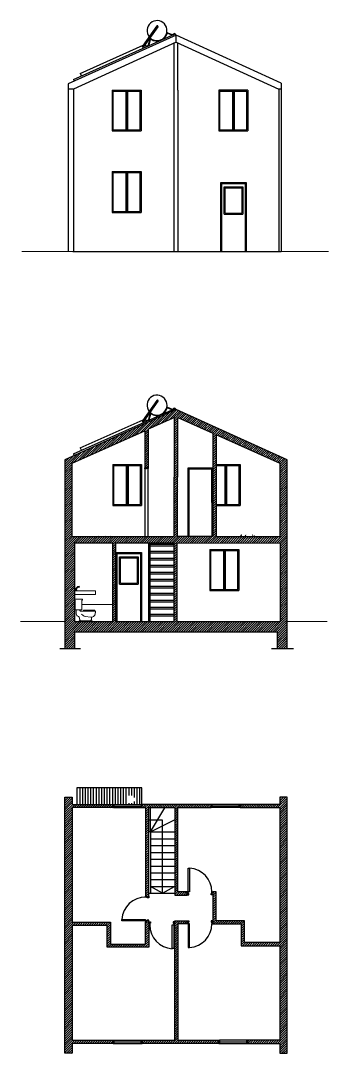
# Model space of a CAD drawing. Header units: metres. Extents: x -1.7 to 60.7, y -1.7 to 73.3.
# Drawn here: x 41.96 to 51, y 42.95 to 73.27 of the extents above; entities that cross this region are included whole.
import ezdxf

# ---------------------------------------------------------------- set-up
doc = ezdxf.new("R2010")
doc.units = ezdxf.units.M
doc.header["$LTSCALE"] = 5
doc.header["$MEASUREMENT"] = 0
doc.linetypes.add('CENTER', pattern=[2, 1.25, -0.25, 0.25, -0.25])
doc.linetypes.add('TRATTOPUNTO', pattern=[1, 0.5, -0.25, 0, -0.25])
for name, color, linetype, lineweight in [('A-ELEV-MBE2', 4, 'Continuous', 25), ('A-FURN', 8, 'Continuous', 18), ('linea_terra', 160, 'Continuous', 18)]:
    doc.layers.add(name, color=color, linetype=linetype, lineweight=lineweight)
for name, color, linetype in [('campitura', 253, 'Continuous'), ('muri dietro', 130, 'Continuous'), ('muro sezione', 10, 'Continuous'), ('porte_finestre', 80, 'Continuous')]:
    doc.layers.add(name, color=color, linetype=linetype)
pattern_1 = [(225, (42.231833, 29.31999), (0.03358757, -0.03358757), [])]

msp = doc.modelspace()

# ---------------------------------------------------------------- hatches: boundary and pattern name
at = {"layer": 'campitura'}
h = msp.add_hatch(dxfattribs=at)
h.set_pattern_fill('ANSI31', color=256, scale=0.38)
h.set_pattern_definition(pattern_1)
h.paths.add_polyline_path([(43.258, 55.626), (43.549, 55.626), (43.549, 57.936), (44.66, 57.936), (44.66, 55.626), (44.759, 55.626), (44.759, 57.936), (46.462, 57.936), (46.462, 55.626), (46.557, 55.626), (46.557, 57.936), (49.581, 57.932), (49.582, 55.626), (49.786, 55.626), (49.786, 60.374), (46.53, 61.857), (43.258, 60.374)])
h.paths.add_polyline_path([(47.698, 58.121), (47.698, 61.115), (49.582, 60.264), (49.582, 58.121)], flags=16)
h.paths.add_polyline_path([(48.623, 58.578), (48.61, 58.564), (48.621, 58.553)], flags=0)
h.paths.add_polyline_path([(49.52, 58.125), (48.87, 58.125), (48.87, 58.247), (48.857, 58.25), (48.87, 58.251), (48.87, 58.26), (48.847, 58.26), (48.826, 58.256), (48.805, 58.245), (48.803, 58.196), (48.786, 58.196), (48.772, 58.196), (48.766, 58.196), (48.764, 58.245), (48.742, 58.256), (48.722, 58.26), (48.688, 58.26), (48.688, 58.252), (48.708, 58.25), (48.634, 58.236), (48.614, 58.229), (48.587, 58.216), (48.587, 58.212), (48.581, 58.182), (48.584, 58.18), (48.584, 58.196), (48.553, 58.196), (48.55, 58.196), (48.542, 58.196), (48.547, 58.216), (48.547, 58.226), (48.58, 58.243), (48.641, 58.25), (48.658, 58.251), (48.658, 58.259), (48.634, 58.256), (48.597, 58.253), (48.557, 58.246), (48.513, 58.236), (48.486, 58.229), (48.469, 58.223), (48.459, 58.212), (48.459, 58.209), (48.459, 58.202), (48.459, 58.196), (48.419, 58.196), (48.415, 58.196), (48.408, 58.196), (48.408, 58.223), (48.439, 58.238), (48.506, 58.263), (48.577, 58.28), (48.617, 58.29), (48.658, 58.293), (48.658, 58.421), (48.658, 58.501), (48.651, 58.553), (48.641, 58.55), (48.654, 58.569), (48.655, 58.569), (48.661, 58.586), (48.668, 58.586), (48.668, 58.587), (48.675, 58.587), (48.786, 58.593), (48.87, 58.597), (48.87, 58.636), (48.665, 58.616), (48.665, 58.618), (48.661, 58.62), (48.655, 58.62), (48.655, 58.647), (48.656, 58.647), (48.671, 58.74), (48.676, 58.761), (48.719, 58.774), (48.776, 58.784), (48.87, 58.799), (48.87, 58.812), (48.837, 58.807), (48.746, 58.794), (48.675, 58.781), (48.661, 58.774), (48.651, 58.754), (48.641, 58.717), (48.638, 58.681), (48.63, 58.636), (48.607, 58.647), (48.581, 58.673), (48.565, 58.714), (48.565, 58.713), (48.56, 58.745), (48.557, 58.769), (48.56, 58.799), (48.56, 58.856), (48.557, 58.89), (48.55, 58.927), (48.543, 58.968), (48.528, 59.05), (48.514, 59.09), (48.495, 59.142), (48.518, 59.137), (48.535, 59.134), (48.543, 59.134), (48.552, 59.1), (48.562, 59.07), (48.58, 58.988), (48.584, 58.951), (48.587, 58.914), (48.584, 58.877), (48.58, 58.843), (48.577, 58.809), (48.574, 58.779), (48.574, 58.748), (48.577, 58.732), (48.581, 58.717), (48.604, 58.721), (48.639, 58.708), (48.651, 58.754), (48.658, 58.767), (48.662, 58.778), (48.746, 58.794), (48.837, 58.807), (48.87, 58.812), (48.87, 58.855), (49.31, 58.855), (49.31, 58.953), (49.299, 58.958, -0.413056), (49.311, 58.972, -1.154759), (49.32, 58.976), (49.321, 58.978, 0.209433), (49.314, 58.98, 1.104695), (49.318, 58.97, 0.593642), (49.299, 58.958), (49.31, 58.952, -0.415582), (49.317, 58.97, -1.025083), (49.314, 58.98, -0.209433), (49.321, 58.978), (49.338, 59.008, -1.563388), (49.336, 58.98, -0.083725), (49.344, 58.981, -0.751978), (49.349, 58.972), (49.339, 58.962, -0.486411), (49.356, 58.913, 0.039579), (49.341, 58.855), (49.52, 58.855)], flags=0)
h.paths.add_polyline_path([(48.776, 58.156), (48.804, 58.17), (48.825, 58.147), (48.807, 58.121), (48.777, 58.132), (48.781, 58.16)], flags=0)
h.paths.add_polyline_path([(48.83, 58.145), (48.831, 58.145), (48.826, 58.155)], flags=16)
h.paths.add_polyline_path([(48.834, 58.157), (48.815, 58.166), (48.814, 58.166), (48.823, 58.136), (48.796, 58.12), (48.774, 58.143), (48.775, 58.145), (48.772, 58.145), (48.772, 58.179), (48.803, 58.179), (48.83, 58.172)], flags=16)
h.paths.add_polyline_path([(48.816, 58.3), (48.816, 58.29), (48.796, 58.3), (48.793, 58.3), (48.772, 58.3), (48.752, 58.29), (48.752, 58.283), (48.752, 58.307), (48.759, 58.307), (48.759, 58.482), (48.769, 58.482), (48.769, 58.536), (48.799, 58.536), (48.799, 58.472), (48.813, 58.472), (48.813, 58.307), (48.814, 58.3)], flags=0)
h.paths.add_polyline_path([(48.776, 58.135), (48.789, 58.128), (48.775, 58.136), (48.776, 58.138), (48.776, 58.157), (48.805, 58.177), (48.813, 58.169), (48.81, 58.169), (48.825, 58.14), (48.801, 58.119), (48.775, 58.138), (48.785, 58.164), (48.778, 58.159), (48.779, 58.144), (48.779, 58.146), (48.776, 58.155)], flags=16)
h.paths.add_polyline_path([(48.825, 58.143), (48.815, 58.132), (48.825, 58.145), (48.816, 58.157)], flags=16)
h.paths.add_polyline_path([(48.777, 58.158), (48.807, 58.17), (48.803, 58.172), (48.8, 58.171), (48.825, 58.15), (48.81, 58.122), (48.794, 58.126), (48.778, 58.13), (48.78, 58.162), (48.812, 58.168), (48.824, 58.139), (48.799, 58.119), (48.774, 58.139), (48.788, 58.168), (48.819, 58.162), (48.82, 58.13), (48.79, 58.121), (48.774, 58.149), (48.797, 58.17), (48.784, 58.166), (48.784, 58.166), (48.816, 58.165), (48.823, 58.134), (48.794, 58.12), (48.774, 58.144), (48.793, 58.17), (48.794, 58.169), (48.803, 58.172), (48.813, 58.167), (48.797, 58.165), (48.795, 58.165), (48.794, 58.165), (48.793, 58.164), (48.792, 58.164), (48.777, 58.157), (48.779, 58.142)], flags=16)
h.paths.add_polyline_path([(48.8, 58.125), (48.784, 58.125), (48.78, 58.139), (48.785, 58.124)], flags=16)
h.paths.add_polyline_path([(48.82, 58.144), (48.818, 58.127), (48.803, 58.125), (48.819, 58.129)], flags=16)
h.paths.add_polyline_path([(48.82, 58.148), (48.817, 58.164), (48.802, 58.165), (48.818, 58.163)], flags=16)
h.paths.add_polyline_path([(48.762, 58.29), (48.768, 58.301), (48.762, 58.301)], flags=0)
h.paths.add_polyline_path([(48.985, 59.493, 0.873682), (48.968, 59.493, 1.644577)], flags=0)
h.paths.add_polyline_path([(48.78, 59.429, 0.368277), (48.793, 59.417, -0.246424), (48.807, 59.416, 0.487825), (48.811, 59.424, 0.400238)], flags=0)
h.paths.add_polyline_path([(48.945, 59.487, 0.368016), (48.937, 59.496, -0.121372)], flags=0)
h.paths.add_polyline_path([(48.956, 59.383), (48.778, 59.418, -0.193534), (48.857, 59.516), (48.862, 59.542, -0.337602), (48.878, 59.557), (48.93, 59.546), (48.92, 59.503, -0.062465), (48.941, 59.474), (48.949, 59.477, -0.211859), (48.942, 59.472, -0.159071)], flags=0)
h.paths.add_polyline_path([(49.481, 59.353, 0.245995), (49.473, 59.348), (49.483, 59.345, -0.177008), (49.494, 59.353, 1.470095), (49.486, 59.365, 1.496841)], flags=0)
h.paths.add_polyline_path([(49.486, 59.352, 0.419999), (49.499, 59.332), (49.489, 59.346, 0.5382)], flags=0)
h.paths.add_polyline_path([(49.48, 59.339), (49.485, 59.351), (49.48, 59.353), (49.476, 59.345, 0.063091)], flags=0)
h.paths.add_polyline_path([(49.323, 58.952, 1.824654), (49.34, 58.952, 0.813649)], flags=0)
h.paths.add_polyline_path([(49.371, 59.051, 0.46979), (49.365, 59.063), (49.371, 59.075), (49.36, 59.079), (49.362, 59.085), (49.388, 59.075)], flags=0)
h.paths.add_polyline_path([(48.688, 58.627), (48.665, 58.627), (48.656, 58.617), (48.668, 58.617), (48.668, 58.631), (48.681, 58.626)], flags=0)
h.paths.add_polyline_path([(48.557, 58.156), (48.584, 58.17), (48.583, 58.171), (48.606, 58.148), (48.59, 58.121), (48.559, 58.13), (48.561, 58.159)], flags=0)
h.paths.add_polyline_path([(48.611, 58.145), (48.614, 58.145), (48.613, 58.15), (48.607, 58.155)], flags=0)
h.paths.add_polyline_path([(48.605, 58.152), (48.592, 58.122), (48.561, 58.128), (48.559, 58.16), (48.588, 58.169), (48.587, 58.169), (48.58, 58.171)], flags=0)
h.paths.add_polyline_path([(48.577, 58.175), (48.611, 58.159), (48.604, 58.169), (48.599, 58.174), (48.592, 58.176), (48.588, 58.175), (48.597, 58.165), (48.596, 58.166), (48.595, 58.166), (48.604, 58.136), (48.577, 58.12), (48.555, 58.143), (48.572, 58.169), (48.571, 58.169), (48.601, 58.16), (48.6, 58.129), (48.569, 58.122), (48.555, 58.151), (48.555, 58.149), (48.555, 58.149), (48.578, 58.171), (48.605, 58.153), (48.594, 58.123), (48.562, 58.127), (48.558, 58.158), (48.588, 58.17), (48.606, 58.143), (48.585, 58.12), (48.557, 58.135), (48.564, 58.162), (48.557, 58.155), (48.561, 58.141), (48.557, 58.157), (48.586, 58.17), (48.606, 58.145), (48.586, 58.12), (48.557, 58.133), (48.564, 58.164), (48.566, 58.165)], flags=16)
h.paths.add_polyline_path([(48.56, 58.146), (48.55, 58.179), (48.55, 58.145), (48.56, 58.145)], flags=0)
h.paths.add_polyline_path([(48.6, 58.143), (48.598, 58.126), (48.583, 58.125), (48.599, 58.127)], flags=0)
h.paths.add_polyline_path([(48.575, 58.17), (48.589, 58.163), (48.573, 58.17), (48.564, 58.158)], flags=0)
h.paths.add_polyline_path([(48.573, 58.12), (48.564, 58.133), (48.575, 58.12), (48.589, 58.127)], flags=16)
h.paths.add_polyline_path([(48.555, 58.141), (48.562, 58.154), (48.555, 58.139), (48.567, 58.13)], flags=16)
h.paths.add_polyline_path([(48.421, 58.156), (48.448, 58.17), (48.447, 58.171), (48.469, 58.148), (48.453, 58.121), (48.423, 58.13), (48.424, 58.159)], flags=0)
h.paths.add_polyline_path([(48.474, 58.145), (48.477, 58.145), (48.476, 58.15), (48.471, 58.155)], flags=0)
h.paths.add_polyline_path([(48.469, 58.152), (48.456, 58.122), (48.425, 58.128), (48.423, 58.16), (48.452, 58.169), (48.451, 58.169), (48.444, 58.171)], flags=16)
h.paths.add_polyline_path([(48.456, 58.176), (48.447, 58.179), (48.451, 58.175), (48.441, 58.171), (48.44, 58.171), (48.468, 58.155), (48.459, 58.124), (48.427, 58.126), (48.421, 58.157), (48.45, 58.17), (48.469, 58.145), (48.45, 58.12), (48.421, 58.133), (48.427, 58.164), (48.43, 58.165), (48.434, 58.169), (48.434, 58.169), (48.434, 58.169)], flags=16)
h.paths.add_polyline_path([(48.445, 58.171), (48.469, 58.15), (48.454, 58.122), (48.424, 58.129), (48.424, 58.146), (48.413, 58.179), (48.413, 58.145), (48.417, 58.145), (48.421, 58.158), (48.451, 58.17), (48.469, 58.143), (48.448, 58.12), (48.42, 58.135), (48.428, 58.166), (48.46, 58.165), (48.467, 58.134), (48.439, 58.12), (48.418, 58.144), (48.437, 58.17), (48.466, 58.158), (48.461, 58.126), (48.43, 58.124), (48.42, 58.154), (48.419, 58.152)], flags=16)
h.paths.add_polyline_path([(48.426, 58.136), (48.419, 58.151), (48.431, 58.16), (48.418, 58.149)], flags=16)
h.paths.add_polyline_path([(48.435, 58.121), (48.427, 58.134), (48.437, 58.12), (48.451, 58.126)], flags=16)
h.paths.add_polyline_path([(48.449, 58.125), (48.464, 58.13), (48.464, 58.145), (48.463, 58.129)], flags=0)
h.paths.add_polyline_path([(48.462, 58.163), (48.464, 58.148), (48.461, 58.164), (48.446, 58.165)], flags=0)
h.paths.add_polyline_path([(48.585, 58.695), (48.584, 58.701), (48.59, 58.688), (48.601, 58.674), (48.611, 58.664), (48.607, 58.647), (48.597, 58.657), (48.601, 58.674)], flags=0)
h.paths.add_polyline_path([(49.472, 59.364), (49.471, 59.369, 1), (49.472, 59.372), (49.472, 59.372, -0.422963), (49.473, 59.37)], flags=0)
h.paths.add_polyline_path([(48.372, 59.066), (47.952, 59.066), (47.952, 60.206), (48.372, 60.206)], flags=0)
h.paths.add_polyline_path([(47.603, 58.121), (46.567, 58.121), (46.577, 61.621), (47.603, 61.158)], flags=16)
h.paths.add_polyline_path([(46.472, 58.121), (43.462, 58.121), (43.462, 60.27), (45.612, 61.232), (45.612, 60.146), (45.707, 60.146), (45.707, 61.274), (46.482, 61.621)], flags=16)
h.paths.add_polyline_path([(45.562, 58.125), (44.579, 58.125), (44.564, 58.124), (44.563, 58.125), (44.443, 58.125), (44.427, 58.124), (44.427, 58.125), (44.224, 58.125), (44.208, 58.124), (44.208, 58.125), (44.152, 58.125), (43.502, 58.125), (43.502, 58.855), (44.152, 58.855), (44.152, 58.812), (44.186, 58.807), (44.277, 58.794), (44.359, 58.778), (44.359, 58.777), (44.361, 58.777), (44.364, 58.767), (44.371, 58.754), (44.384, 58.708), (44.387, 58.708), (44.44, 58.708), (44.445, 58.732), (44.449, 58.748), (44.449, 58.779), (44.445, 58.809), (44.442, 58.843), (44.439, 58.876), (44.435, 58.914), (44.439, 58.951), (44.442, 58.988), (44.461, 59.07), (44.471, 59.1), (44.479, 59.132), (44.48, 59.132), (44.481, 59.134), (44.488, 59.134), (44.505, 59.137), (44.528, 59.142), (44.508, 59.09), (44.494, 59.05), (44.479, 58.967), (44.472, 58.927), (44.466, 58.89), (44.462, 58.856), (44.462, 58.799), (44.466, 58.769), (44.462, 58.745), (44.457, 58.707), (44.488, 58.705), (44.52, 58.697), (44.569, 58.705), (44.624, 58.708), (44.661, 58.711), (44.748, 58.717), (44.809, 58.714), (44.881, 58.711), (44.945, 58.691), (44.963, 58.696), (45.009, 58.705), (45.058, 58.711), (45.122, 58.708), (45.165, 58.708), (45.175, 58.726), (45.166, 58.762), (45.16, 58.77), (45.168, 58.781), (45.175, 58.777), (45.217, 58.775), (45.265, 58.776), (45.308, 58.785), (45.362, 58.782), (45.392, 58.784), (45.411, 58.776), (45.454, 58.769), (45.507, 58.772), (45.514, 58.776), (45.522, 58.766), (45.514, 58.752), (45.522, 58.716), (45.528, 58.693, -0.160623), (45.532, 58.681), (45.532, 58.501), (45.562, 58.501)], flags=0)
h.paths.add_polyline_path([(44.569, 58.169), (44.562, 58.156), (44.57, 58.169)], flags=16)
h.paths.add_polyline_path([(44.595, 58.162), (44.609, 58.148), (44.609, 58.179), (44.592, 58.179), (44.583, 58.174)], flags=0)
h.paths.add_polyline_path([(44.425, 58.253), (44.388, 58.256), (44.344, 58.253), (44.381, 58.25)], flags=0)
h.paths.add_polyline_path([(44.429, 58.681), (44.412, 58.664), (44.415, 58.647), (44.435, 58.667), (44.445, 58.684), (44.452, 58.701), (44.454, 58.707), (44.442, 58.707)], flags=0)
h.paths.add_polyline_path([(44.547, 58.421), (44.547, 58.251), (44.584, 58.238), (44.614, 58.223), (44.614, 58.202), (44.614, 58.196), (44.573, 58.196), (44.563, 58.196), (44.563, 58.212), (44.553, 58.223), (44.547, 58.225), (44.547, 58.167), (44.565, 58.175), (44.575, 58.179), (44.552, 58.155), (44.547, 58.142), (44.547, 58.145), (44.542, 58.145), (44.546, 58.15), (44.547, 58.155), (44.547, 58.227), (44.536, 58.229), (44.563, 58.219), (44.563, 58.199), (44.567, 58.196), (44.611, 58.196), (44.614, 58.199), (44.614, 58.216), (44.6, 58.229), (44.594, 58.233), (44.57, 58.243), (44.516, 58.263), (44.445, 58.28), (44.405, 58.29), (44.364, 58.293), (44.317, 58.297), (44.27, 58.3), (44.27, 58.283), (44.267, 58.254), (44.28, 58.256), (44.258, 58.245), (44.256, 58.196), (44.236, 58.196), (44.22, 58.196), (44.218, 58.245), (44.189, 58.26), (44.176, 58.26), (44.209, 58.254), (44.205, 58.29), (44.206, 58.29), (44.206, 58.293), (44.206, 58.307), (44.209, 58.307), (44.209, 58.482), (44.223, 58.482), (44.223, 58.536), (44.284, 58.536), (44.297, 58.556), (44.354, 58.566), (44.333, 58.587), (44.348, 58.587), (44.361, 58.587), (44.368, 58.566), (44.375, 58.56), (44.381, 58.55), (44.391, 58.546), (44.395, 58.546), (44.402, 58.553), (44.402, 58.556), (44.402, 58.543), (44.372, 58.552), (44.367, 58.569), (44.297, 58.556), (44.284, 58.536), (44.253, 58.536), (44.253, 58.482), (44.253, 58.481), (44.263, 58.481), (44.263, 58.421)], flags=0)
h.paths.add_polyline_path([(45.502, 58.701), (45.424, 58.701), (45.381, 58.693), (45.327, 58.695), (45.296, 58.693), (45.278, 58.701), (45.175, 58.701), (45.169, 58.705), (45.224, 58.707), (45.228, 58.709), (45.278, 58.701), (45.296, 58.693), (45.327, 58.695), (45.371, 58.693), (45.393, 58.695), (45.424, 58.701), (45.445, 58.712), (45.472, 58.703)], flags=0)
h.paths.add_polyline_path([(45.512, 59.036), (44.662, 59.036), (44.662, 60.236), (45.512, 60.236)], flags=0)
h.paths.add_polyline_path([(45.482, 59.066), (44.692, 59.066), (44.692, 60.206), (45.482, 60.206)], flags=0)
h.paths.add_polyline_path([(44.559, 58.142), (44.557, 58.159), (44.587, 58.169), (44.604, 58.143), (44.582, 58.12), (44.555, 58.135), (44.564, 58.166), (44.595, 58.164), (44.601, 58.133), (44.573, 58.12), (44.553, 58.145), (44.573, 58.17), (44.601, 58.157), (44.598, 58.141), (44.594, 58.125), (44.562, 58.125), (44.559, 58.141)], flags=16)
h.paths.add_polyline_path([(44.577, 58.171), (44.603, 58.152), (44.591, 58.123), (44.575, 58.125), (44.559, 58.129), (44.558, 58.16), (44.589, 58.169), (44.604, 58.141), (44.581, 58.119), (44.554, 58.137), (44.565, 58.167), (44.597, 58.163), (44.601, 58.132), (44.571, 58.12), (44.553, 58.147), (44.564, 58.159), (44.565, 58.16)], flags=16)
h.paths.add_polyline_path([(44.56, 58.136), (44.554, 58.151), (44.579, 58.171), (44.604, 58.151), (44.597, 58.136), (44.589, 58.121), (44.558, 58.13), (44.559, 58.162), (44.59, 58.168), (44.604, 58.139), (44.579, 58.119), (44.554, 58.139), (44.566, 58.168), (44.598, 58.162), (44.6, 58.13), (44.569, 58.121), (44.561, 58.135)], flags=16)
h.paths.add_polyline_path([(44.599, 58.129), (44.583, 58.125), (44.581, 58.125), (44.565, 58.123), (44.554, 58.153), (44.581, 58.171), (44.593, 58.159), (44.604, 58.147), (44.587, 58.121), (44.557, 58.131), (44.56, 58.163), (44.591, 58.167), (44.603, 58.138), (44.577, 58.119), (44.553, 58.14), (44.568, 58.168), (44.599, 58.161)], flags=16)
h.paths.add_polyline_path([(44.574, 58.12), (44.564, 58.131), (44.576, 58.119), (44.589, 58.128)], flags=16)
h.paths.add_polyline_path([(44.594, 58.166), (44.598, 58.151), (44.593, 58.166), (44.578, 58.165)], flags=16)
h.paths.add_polyline_path([(44.555, 58.134), (44.559, 58.149), (44.556, 58.133), (44.57, 58.127)], flags=16)
h.paths.add_polyline_path([(44.594, 58.133), (44.604, 58.146), (44.594, 58.158), (44.604, 58.144)], flags=0)
h.paths.add_polyline_path([(44.445, 58.196), (44.439, 58.196), (44.439, 58.199), (44.436, 58.212), (44.429, 58.219), (44.399, 58.234), (44.388, 58.236), (44.408, 58.229), (44.422, 58.223), (44.439, 58.214), (44.439, 58.196), (44.476, 58.196), (44.476, 58.199), (44.479, 58.202), (44.475, 58.22), (44.453, 58.242), (44.442, 58.243), (44.473, 58.227), (44.475, 58.22), (44.476, 58.219), (44.476, 58.216), (44.481, 58.196)], flags=0)
h.paths.add_polyline_path([(44.449, 58.17), (44.447, 58.17), (44.434, 58.163)], flags=16)
h.paths.add_polyline_path([(44.466, 58.154), (44.466, 58.155), (44.465, 58.156), (44.452, 58.163)], flags=16)
h.paths.add_polyline_path([(44.455, 58.179), (44.439, 58.179), (44.429, 58.175), (44.422, 58.172), (44.418, 58.169), (44.412, 58.159), (44.434, 58.17), (44.436, 58.169)], flags=0)
h.paths.add_polyline_path([(44.42, 58.159), (44.45, 58.169), (44.468, 58.143), (44.446, 58.12), (44.418, 58.135), (44.427, 58.166), (44.459, 58.164), (44.465, 58.133), (44.436, 58.12), (44.416, 58.145), (44.436, 58.17), (44.465, 58.157), (44.462, 58.141), (44.458, 58.125), (44.426, 58.125), (44.422, 58.141), (44.422, 58.142)], flags=16)
h.paths.add_polyline_path([(44.462, 58.129), (44.431, 58.122), (44.417, 58.15), (44.441, 58.171), (44.467, 58.152), (44.455, 58.123), (44.439, 58.125), (44.422, 58.129), (44.422, 58.145), (44.422, 58.146), (44.423, 58.163), (44.455, 58.167), (44.467, 58.138), (44.441, 58.119), (44.417, 58.14), (44.431, 58.168), (44.462, 58.161)], flags=16)
h.paths.add_polyline_path([(44.438, 58.12), (44.427, 58.131), (44.439, 58.119), (44.452, 58.128)], flags=16)
h.paths.add_polyline_path([(44.419, 58.134), (44.422, 58.149), (44.42, 58.133), (44.434, 58.127)], flags=16)
h.paths.add_polyline_path([(44.458, 58.133), (44.468, 58.146), (44.458, 58.158), (44.468, 58.144)], flags=0)
h.paths.add_polyline_path([(44.43, 58.168), (44.445, 58.165), (44.428, 58.167), (44.423, 58.153)], flags=16)
h.paths.add_polyline_path([(44.415, 58.155), (44.412, 58.145), (44.405, 58.145)], flags=0)
h.paths.add_polyline_path([(44.233, 58.697), (44.232, 58.698), (44.228, 58.696)], flags=0)
h.paths.add_polyline_path([(44.368, 58.624), (44.36, 58.616), (44.348, 58.617), (44.354, 58.617), (44.354, 58.627), (44.334, 58.627), (44.317, 58.641), (44.338, 58.641), (44.366, 58.647), (44.351, 58.74), (44.348, 58.757), (44.342, 58.762), (44.338, 58.764), (44.347, 58.759), (44.351, 58.74), (44.37, 58.625)], flags=0)
h.paths.add_polyline_path([(44.257, 58.297), (44.25, 58.3), (44.216, 58.3), (44.216, 58.29), (44.222, 58.301), (44.216, 58.301), (44.216, 58.3), (44.236, 58.3), (44.247, 58.3), (44.26, 58.3), (44.26, 58.29)], flags=0)
h.paths.add_polyline_path([(44.224, 58.17), (44.212, 58.162), (44.226, 58.17)], flags=16)
h.paths.add_polyline_path([(44.247, 58.155), (44.246, 58.156), (44.233, 58.163), (44.247, 58.154)], flags=16)
h.paths.add_polyline_path([(44.222, 58.171), (44.248, 58.152), (44.236, 58.123), (44.204, 58.127), (44.203, 58.145), (44.197, 58.145), (44.207, 58.133), (44.197, 58.147), (44.208, 58.159), (44.209, 58.16)], flags=0)
h.paths.add_polyline_path([(44.212, 58.122), (44.205, 58.136), (44.198, 58.151), (44.223, 58.171), (44.248, 58.151), (44.234, 58.122), (44.203, 58.129), (44.202, 58.16), (44.23, 58.168), (44.228, 58.17), (44.215, 58.163), (44.227, 58.169), (44.213, 58.169), (44.206, 58.156), (44.216, 58.17), (44.215, 58.17), (44.246, 58.158), (44.245, 58.158), (44.241, 58.127), (44.209, 58.123), (44.204, 58.138), (44.205, 58.136), (44.205, 58.135), (44.214, 58.121), (44.228, 58.126)], flags=16)
h.paths.add_polyline_path([(44.243, 58.146), (44.243, 58.147), (44.243, 58.148), (44.243, 58.149), (44.242, 58.151), (44.242, 58.152), (44.241, 58.153), (44.234, 58.168), (44.219, 58.165), (44.236, 58.167), (44.248, 58.138), (44.222, 58.119), (44.198, 58.14), (44.212, 58.168), (44.243, 58.161)], flags=16)
h.paths.add_polyline_path([(44.204, 58.151), (44.209, 58.167), (44.225, 58.165), (44.208, 58.166)], flags=16)
h.paths.add_polyline_path([(44.228, 58.12), (44.215, 58.127), (44.23, 58.12), (44.239, 58.133)], flags=16)
h.paths.add_polyline_path([(44.547, 58.251), (44.57, 58.243), (44.584, 58.238), (44.614, 58.223), (44.614, 58.202), (44.614, 58.199), (44.614, 58.196), (44.573, 58.196), (44.567, 58.196), (44.563, 58.196), (44.563, 58.212), (44.553, 58.223), (44.547, 58.225), (44.547, 58.167), (44.565, 58.175), (44.575, 58.179), (44.609, 58.179), (44.609, 58.148), (44.601, 58.156), (44.6, 58.15), (44.604, 58.144), (44.604, 58.143), (44.604, 58.143), (44.603, 58.142), (44.604, 58.141), (44.603, 58.14), (44.604, 58.139), (44.603, 58.139), (44.603, 58.138), (44.601, 58.136), (44.601, 58.133), (44.601, 58.133), (44.601, 58.132), (44.6, 58.131), (44.6, 58.13), (44.599, 58.13), (44.599, 58.129), (44.595, 58.128), (44.594, 58.125), (45.562, 58.125), (45.562, 58.421), (44.547, 58.421)], flags=0)
h.paths.add_polyline_path([(44.547, 58.251), (44.57, 58.243), (44.584, 58.238), (44.614, 58.223), (44.614, 58.202), (44.614, 58.199), (44.614, 58.196), (44.573, 58.196), (44.563, 58.196), (44.563, 58.212), (44.553, 58.223), (44.547, 58.225), (44.547, 58.167), (44.565, 58.175), (44.575, 58.179), (44.552, 58.155), (44.547, 58.142), (44.547, 58.125), (44.562, 58.125), (44.559, 58.141), (44.559, 58.142), (44.558, 58.144), (44.558, 58.145), (44.558, 58.146), (44.559, 58.148), (44.559, 58.149), (44.559, 58.15), (44.559, 58.151), (44.56, 58.153), (44.56, 58.154), (44.561, 58.155), (44.562, 58.156), (44.562, 58.157), (44.563, 58.158), (44.564, 58.159), (44.565, 58.16), (44.566, 58.161), (44.567, 58.162), (44.568, 58.162), (44.569, 58.163), (44.57, 58.163), (44.571, 58.164), (44.573, 58.164), (44.574, 58.165), (44.575, 58.165), (44.576, 58.165), (44.578, 58.165), (44.579, 58.165), (44.58, 58.165), (44.581, 58.165), (44.583, 58.165), (44.584, 58.165), (44.585, 58.164), (44.586, 58.164), (44.588, 58.163), (44.589, 58.163), (44.59, 58.162), (44.591, 58.161), (44.592, 58.16), (44.593, 58.159), (44.594, 58.159), (44.594, 58.158), (44.604, 58.144), (44.604, 58.143), (44.604, 58.143), (44.597, 58.135), (44.594, 58.125), (45.562, 58.125), (45.562, 58.421), (44.547, 58.421)], flags=0)
h.paths.add_polyline_path([(44.609, 58.179), (44.609, 58.145), (44.606, 58.145), (44.602, 58.155), (44.595, 58.162), (44.589, 58.168), (44.57, 58.164), (44.562, 58.158), (44.559, 58.151), (44.563, 58.162), (44.589, 58.168), (44.589, 58.169), (44.583, 58.174), (44.592, 58.179)], flags=0)
h.paths.add_polyline_path([(44.22, 58.199), (44.223, 58.196), (44.236, 58.196), (44.253, 58.196), (44.257, 58.199), (44.258, 58.245), (44.26, 58.283), (44.26, 58.29), (44.257, 58.297), (44.25, 58.3), (44.247, 58.3), (44.236, 58.3), (44.226, 58.3), (44.22, 58.297), (44.216, 58.29), (44.216, 58.283)], flags=0)
h.paths.add_polyline_path([(44.208, 58.159), (44.207, 58.158), (44.207, 58.157), (44.206, 58.156), (44.205, 58.155), (44.205, 58.154), (44.204, 58.153), (44.204, 58.151), (44.203, 58.15), (44.203, 58.149), (44.203, 58.148), (44.203, 58.146), (44.203, 58.145), (44.203, 58.144), (44.203, 58.142), (44.203, 58.141), (44.203, 58.14), (44.204, 58.139), (44.204, 58.138), (44.205, 58.136), (44.205, 58.135), (44.206, 58.134), (44.207, 58.133), (44.207, 58.132), (44.208, 58.131), (44.209, 58.13), (44.21, 58.129), (44.211, 58.129), (44.212, 58.128), (44.213, 58.127), (44.215, 58.127), (44.216, 58.126), (44.217, 58.126), (44.218, 58.125), (44.219, 58.125), (44.221, 58.125), (44.222, 58.125), (44.224, 58.125), (44.225, 58.125), (44.226, 58.125), (44.227, 58.125), (44.228, 58.126), (44.23, 58.126), (44.231, 58.126), (44.232, 58.127), (44.233, 58.128), (44.234, 58.128), (44.235, 58.129), (44.236, 58.13), (44.237, 58.131), (44.238, 58.132), (44.239, 58.133), (44.24, 58.134), (44.24, 58.135), (44.241, 58.136), (44.241, 58.137), (44.242, 58.138), (44.242, 58.139), (44.243, 58.141), (44.243, 58.142), (44.243, 58.143), (44.243, 58.144), (44.243, 58.146), (44.243, 58.147), (44.243, 58.148), (44.243, 58.149), (44.242, 58.151), (44.242, 58.152), (44.241, 58.153), (44.241, 58.154), (44.24, 58.155), (44.24, 58.157), (44.239, 58.158), (44.238, 58.159), (44.237, 58.159), (44.236, 58.16), (44.235, 58.161), (44.234, 58.162), (44.233, 58.163), (44.232, 58.163), (44.231, 58.164), (44.23, 58.164), (44.228, 58.165), (44.227, 58.165), (44.226, 58.165), (44.225, 58.165), (44.223, 58.165), (44.222, 58.165), (44.221, 58.165), (44.219, 58.165), (44.218, 58.165), (44.217, 58.164), (44.216, 58.164), (44.215, 58.163), (44.213, 58.163), (44.212, 58.162), (44.211, 58.162), (44.21, 58.161), (44.209, 58.16)], flags=16)
h = msp.add_hatch(dxfattribs=at)
h.set_pattern_fill('ANSI31', color=256, scale=0.38)
h.set_pattern_definition(pattern_1)
h.paths.add_polyline_path([(49.495, 55.326), (49.495, 54.826), (49.786, 54.826), (49.786, 55.326), (49.786, 55.626), (43.258, 55.626), (43.258, 55.326), (43.258, 54.826), (43.549, 54.826), (43.549, 55.326)])
h = msp.add_hatch(dxfattribs=at)
h.set_pattern_fill('ANSI31', color=256, scale=0.38)
h.set_pattern_definition(pattern_1)
h.paths.add_polyline_path([(43.258, 42.951), (43.474, 42.951), (43.474, 43.241), (44.674, 43.241), (44.674, 43.337), (43.474, 43.337), (43.474, 46.703), (44.5, 46.703), (44.5, 46.064), (45.719, 46.064), (45.719, 46.814), (45.624, 46.814), (45.624, 46.159), (44.595, 46.159), (44.595, 46.798), (43.474, 46.798), (43.474, 50.164), (44.674, 50.164), (44.674, 50.26), (43.474, 50.26), (43.474, 50.473), (43.258, 50.473)])
h.paths.add_polyline_path([(45.624, 50.164), (45.624, 47.564), (45.719, 47.564), (45.719, 50.164), (46.484, 50.164), (46.484, 47.598), (46.853, 47.598), (46.853, 47.693), (46.579, 47.693), (46.579, 50.164), (47.552, 50.164), (47.552, 50.26), (45.521, 50.26), (45.521, 50.164)])
h.paths.add_polyline_path([(45.524, 43.241), (47.779, 43.241), (47.779, 43.337), (46.579, 43.337), (46.579, 46.751), (46.853, 46.751), (46.853, 46.827), (46.853, 46.846), (46.484, 46.846), (46.484, 43.337), (45.524, 43.337)])
h = msp.add_hatch(dxfattribs=at)
h.set_pattern_fill('ANSI31', color=256, scale=0.38)
h.set_pattern_definition(pattern_1)
h.paths.add_polyline_path([(49.57, 46.206), (48.53, 46.206), (48.53, 46.845), (47.698, 46.845), (47.698, 47.693), (47.603, 47.693), (47.603, 46.75), (47.665, 46.75), (47.665, 46.75), (48.435, 46.75), (48.435, 46.36), (48.435, 46.111), (49.57, 46.111), (49.57, 44.807), (49.57, 44.807), (49.57, 43.337), (48.629, 43.337), (48.629, 43.241), (49.57, 43.241), (49.57, 42.951), (49.786, 42.951), (49.786, 50.473), (49.57, 50.473), (49.57, 50.26), (48.402, 50.26), (48.402, 50.164), (49.57, 50.164)])

# ---------------------------------------------------------------- linework, layer by layer
for p, q in [((45.962, 73.114), (45.535, 72.518)), ((45.991, 73.093), (45.564, 72.497)), ((46.53, 72.841), (43.35, 71.418)), ((46.27, 72.902), (46.402, 72.852)), ((46.274, 72.913), (46.406, 72.863)), ((46.49, 72.891), (46.429, 72.864)), ((46.452, 72.874), (46.449, 72.88)), ((46.45, 72.881), (46.463, 72.887)), ((46.455, 72.876), (46.452, 72.882)), ((46.461, 72.885), (46.463, 72.88)), ((46.464, 72.887), (46.466, 72.881)), ((46.49, 72.891), (46.495, 72.88)), ((46.529, 72.635), (46.53, 72.841)), ((49.615, 71.436), (46.53, 72.841)), ((45.702, 72.538), (45.642, 72.511)), ((45.642, 72.511), (45.646, 72.501)), ((45.662, 72.528), (45.675, 72.534)), ((45.664, 72.522), (45.662, 72.528)), ((45.667, 72.523), (45.665, 72.529)), ((45.673, 72.533), (45.676, 72.527)), ((45.676, 72.534), (45.679, 72.528)), ((45.718, 72.557), (45.766, 72.725)), ((45.73, 72.554), (45.777, 72.722)), ((46.468, 68.842), (46.468, 72.607)), ((43.35, 71.418), (43.351, 66.492)), ((43.513, 71.262), (43.351, 71.262)), ((49.615, 71.262), (49.544, 71.262)), ((49.615, 71.262), (49.545, 71.262)), ((44.65, 71.232), (44.65, 70.032)), ((44.65, 71.232), (45.5, 71.232)), ((44.68, 71.202), (45.47, 71.202)), ((44.68, 70.062), (44.68, 71.202)), ((45.05, 71.202), (45.05, 70.062)), ((45.075, 71.202), (45.075, 70.062)), ((45.1, 71.202), (45.1, 70.062)), ((45.47, 70.062), (45.47, 71.202)), ((45.5, 71.232), (45.5, 70.032)), ((46.578, 71.232), (46.578, 68.842)), ((48.629, 71.232), (47.779, 71.232)), ((47.779, 71.232), (47.779, 70.032)), ((47.809, 71.202), (48.599, 71.202)), ((47.809, 70.062), (47.809, 71.202)), ((48.179, 71.202), (48.179, 70.062)), ((48.204, 71.202), (48.204, 70.062)), ((48.229, 71.202), (48.229, 70.062)), ((48.599, 70.062), (48.599, 71.202)), ((48.629, 71.232), (48.629, 70.032)), ((44.68, 70.062), (45.47, 70.062)), ((47.809, 70.062), (48.599, 70.062)), ((44.65, 70.032), (45.5, 70.032)), ((47.779, 70.032), (48.629, 70.032)), ((44.65, 68.842), (44.65, 67.642)), ((44.65, 68.842), (45.5, 68.842)), ((45.5, 68.842), (45.5, 67.642)), ((46.468, 66.492), (46.468, 68.842)), ((46.578, 68.842), (46.578, 66.492)), ((44.68, 68.812), (45.47, 68.812)), ((44.68, 67.672), (44.68, 68.812)), ((45.05, 68.812), (45.05, 67.672)), ((45.075, 68.812), (45.075, 67.672)), ((45.1, 68.812), (45.1, 67.672)), ((45.47, 67.672), (45.47, 68.812)), ((47.934, 67.592), (47.934, 68.392)), ((47.934, 68.392), (48.484, 68.392)), ((47.964, 67.622), (47.964, 68.362)), ((47.964, 68.362), (48.454, 68.362)), ((48.454, 68.362), (48.454, 67.622)), ((48.484, 68.392), (48.484, 67.592)), ((44.65, 67.642), (45.5, 67.642)), ((44.68, 67.672), (45.47, 67.672)), ((47.964, 67.622), (48.454, 67.622)), ((47.934, 67.592), (48.484, 67.592)), ((43.495, 66.492), (49.615, 66.492)), ((45.962, 62.118), (45.536, 61.522)), ((45.991, 62.097), (45.565, 61.501)), ((46.27, 61.907), (46.402, 61.856)), ((46.275, 61.918), (46.406, 61.867)), ((46.49, 61.895), (46.429, 61.868)), ((46.45, 61.885), (46.464, 61.891)), ((46.452, 61.879), (46.45, 61.884)), ((46.455, 61.88), (46.453, 61.886)), ((46.461, 61.89), (46.464, 61.884)), ((46.464, 61.891), (46.467, 61.885)), ((46.49, 61.895), (46.495, 61.885)), ((45.719, 61.562), (45.766, 61.729)), ((45.73, 61.558), (45.778, 61.726)), ((45.702, 61.543), (45.642, 61.516)), ((45.642, 61.516), (45.647, 61.505)), ((45.665, 61.526), (45.662, 61.532)), ((45.663, 61.533), (45.676, 61.539)), ((45.668, 61.528), (45.665, 61.533)), ((45.674, 61.537), (45.676, 61.531)), ((45.677, 61.538), (45.679, 61.533)), ((45.712, 57.936), (45.712, 55.626)), ((45.762, 55.626), (45.762, 57.936)), ((46.462, 57.891), (45.762, 57.891)), ((46.462, 57.846), (45.762, 57.846)), ((46.462, 57.685), (45.762, 57.685)), ((46.462, 57.64), (45.762, 57.64)), ((46.462, 57.479), (45.762, 57.479)), ((46.462, 57.434), (45.762, 57.434)), ((46.462, 57.273), (45.762, 57.273)), ((46.462, 57.228), (45.762, 57.228)), ((46.462, 57.067), (45.762, 57.067)), ((46.462, 57.067), (45.762, 57.067)), ((46.462, 57.022), (45.762, 57.022)), ((46.462, 57.022), (45.762, 57.022)), ((46.462, 56.861), (45.762, 56.861)), ((46.462, 56.816), (45.762, 56.816)), ((46.462, 56.656), (45.762, 56.656)), ((46.462, 56.611), (45.762, 56.611)), ((46.462, 56.45), (45.762, 56.45)), ((46.462, 56.405), (45.762, 56.405)), ((46.462, 56.244), (45.762, 56.244)), ((46.462, 56.199), (45.762, 56.199)), ((46.462, 56.038), (45.762, 56.038)), ((46.462, 55.993), (45.762, 55.993)), ((46.462, 55.832), (45.762, 55.832)), ((46.462, 55.787), (45.762, 55.787)), ((44.699, 50.26), (45.496, 50.26)), ((44.699, 50.212), (45.496, 50.212)), ((44.699, 50.164), (45.496, 50.164)), ((48.402, 50.26), (47.552, 50.26)), ((48.402, 50.164), (47.577, 50.164)), ((45.774, 49.45), (45.774, 48.85)), ((45.774, 48.85), (45.774, 47.65)), ((45.724, 47.65), (46.484, 47.65)), ((44.674, 43.337), (45.524, 43.337)), ((44.674, 43.241), (45.524, 43.241)), ((47.779, 43.241), (48.629, 43.241)), ((48.629, 43.337), (47.804, 43.337))]:
    msp.add_line(p, q)
at = {"linetype": 'TRATTOPUNTO'}
for p, q in [((43.717, 54.826), (43.106, 54.826)), ((49.97, 54.826), (49.329, 54.826))]:
    msp.add_line(p, q, dxfattribs=at)
at = {"linetype": 'Continuous'}
for p, q in [((48.377, 50.211), (47.578, 50.211)), ((44.699, 43.289), (45.499, 43.289)), ((47.804, 43.289), (48.604, 43.289))]:
    msp.add_line(p, q, dxfattribs=at)
for points in [[(43.512, 71.546), (46.495, 72.88)], [(46.495, 72.88), (46.515, 72.835)], [(46.529, 72.635), (43.513, 71.262), (43.513, 66.492)], [(43.711, 71.722), (45.557, 72.549)], [(45.616, 72.569), (45.646, 72.501)], [(46.529, 72.635), (49.545, 71.262), (49.545, 66.492)], [(46.578, 71.232), (46.578, 72.613)], [(43.711, 71.722), (43.744, 71.649)], [(43.512, 71.546), (43.533, 71.5)], [(49.615, 71.436), (49.615, 66.492)], [(47.834, 66.492), (47.834, 68.522), (48.584, 68.522), (48.584, 66.492)], [(47.864, 66.492), (47.864, 68.492), (48.554, 68.492), (48.554, 66.492)], [(43.513, 60.55), (46.495, 61.885)], [(46.495, 61.885), (46.509, 61.847)], [(43.712, 60.727), (45.558, 61.553)], [(45.616, 61.573), (45.647, 61.505)], [(43.712, 60.727), (43.744, 60.654)], [(43.513, 60.55), (43.535, 60.5)], [(45.707, 60.146), (45.707, 60.121), (45.657, 60.121), (45.657, 60.111), (45.611, 60.111), (45.611, 60.146), (45.707, 60.146)], [(45.521, 50.26), (45.521, 50.749), (43.613, 50.749), (43.613, 50.26)], [(45.774, 49.45), (45.774, 50.154)], [(45.774, 49.45), (46.193, 50.154)], [(46.124, 47.65), (46.124, 49.8), (45.719, 49.8)], [(45.774, 49.45), (46.474, 49.805)], [(45.774, 49.45), (45.724, 49.45)], [(45.774, 49.45), (46.474, 49.45)], [(45.774, 49.25), (46.474, 49.25)], [(45.774, 49.05), (46.474, 49.05)], [(45.774, 48.85), (46.474, 48.85)], [(45.774, 48.65), (46.474, 48.65)], [(45.774, 48.45), (46.474, 48.45)], [(45.774, 48.25), (46.474, 48.25)], [(45.774, 48.05), (46.474, 48.05)], [(45.774, 47.85), (46.474, 47.85)], [(46.124, 47.65), (45.774, 47.85)], [(46.124, 47.65), (46.474, 47.85)]]:
    msp.add_lwpolyline(points)
for points in [[(44.674, 50.26), (44.699, 50.26), (44.699, 50.164), (44.674, 50.164)], [(45.521, 50.26), (45.496, 50.26), (45.496, 50.164), (45.521, 50.164)], [(47.577, 50.164), (47.552, 50.164), (47.552, 50.26), (47.577, 50.26)], [(48.402, 50.164), (48.377, 50.164), (48.377, 50.26), (48.402, 50.26)], [(44.674, 43.337), (44.699, 43.337), (44.699, 43.241), (44.674, 43.241)], [(45.499, 43.337), (45.524, 43.337), (45.524, 43.241), (45.499, 43.241)], [(47.779, 43.337), (47.804, 43.337), (47.804, 43.241), (47.779, 43.241)], [(48.604, 43.337), (48.629, 43.337), (48.629, 43.241), (48.604, 43.241)]]:
    msp.add_lwpolyline(points, close=True)
for centre, radius, start, end in [((45.963, 72.977), 0.294, 225.5684, 218.4373), ((45.976, 73.103), 0.0178, 323.5018, 144.7184), ((45.963, 72.977), 0.305, 235.3503, 344.8856), ((46.267, 72.894), 0.0208, 69.1101, 160.1951), ((46.267, 72.894), 0.00927, 69.1393, 157.4318), ((46.417, 72.891), 0.0414, 249.1101, 294.1101), ((46.417, 72.891), 0.0298, 249.1101, 294.1101), ((46.45, 72.88), 0.000537, 114.1101, 204.1101), ((46.453, 72.882), 0.000537, 114.1101, 204.1101), ((46.452, 72.881), 0.000537, 24.1101, 114.1101), ((46.452, 72.875), 0.000537, 204.1101, 294.1101), ((46.455, 72.876), 0.000537, 204.1101, 294.1101), ((46.454, 72.876), 0.000537, 294.1101, 24.1101), ((46.46, 72.885), 0.000537, 24.1101, 114.1101), ((46.461, 72.885), 0.000537, 114.1101, 204.1101), ((46.463, 72.886), 0.000537, 24.1101, 114.1101), ((46.464, 72.88), 0.000537, 204.1101, 294.1101), ((46.463, 72.879), 0.000537, 294.1101, 24.1101), ((46.466, 72.881), 0.000537, 294.1101, 24.1101), ((45.55, 72.507), 0.0178, 144.1101, 325.08), ((45.662, 72.528), 0.000537, 114.1101, 204.1101), ((45.664, 72.529), 0.000537, 24.1101, 114.1101), ((45.665, 72.522), 0.000537, 204.1101, 294.1101), ((45.665, 72.529), 0.000537, 114.1101, 204.1101), ((45.668, 72.524), 0.000537, 204.1101, 294.1101), ((45.667, 72.523), 0.000537, 294.1101, 24.1101), ((45.673, 72.533), 0.000537, 24.1101, 114.1101), ((45.674, 72.533), 0.000537, 114.1101, 204.1101), ((45.676, 72.534), 0.000537, 24.1101, 114.1101), ((45.675, 72.527), 0.000537, 294.1101, 24.1101), ((45.676, 72.527), 0.000537, 204.1101, 294.1101), ((45.678, 72.528), 0.000537, 294.1101, 24.1101), ((45.69, 72.565), 0.0298, 294.1101, 344.1101), ((45.69, 72.565), 0.0414, 294.1101, 344.1101), ((45.786, 72.718), 0.0208, 59.8894, 159.9915), ((45.786, 72.718), 0.00926, 62.3083, 153.6229), ((45.964, 61.981), 0.294, 225.5684, 218.4373), ((45.964, 61.981), 0.305, 235.3503, 344.8856), ((45.977, 62.108), 0.0178, 323.5018, 144.7184), ((46.267, 61.898), 0.0208, 69.1101, 160.1951), ((46.267, 61.898), 0.00927, 69.1393, 157.4318), ((46.417, 61.895), 0.0414, 249.1101, 294.1101), ((46.417, 61.895), 0.0298, 249.1101, 294.1101), ((46.45, 61.885), 0.000537, 114.1101, 204.1101), ((46.452, 61.886), 0.000537, 24.1101, 114.1101), ((46.453, 61.879), 0.000537, 204.1101, 294.1101), ((46.453, 61.886), 0.000537, 114.1101, 204.1101), ((46.456, 61.88), 0.000537, 204.1101, 294.1101), ((46.455, 61.88), 0.000537, 294.1101, 24.1101), ((46.462, 61.89), 0.000537, 114.1101, 204.1101), ((46.461, 61.889), 0.000537, 24.1101, 114.1101), ((46.464, 61.891), 0.000537, 24.1101, 114.1101), ((46.464, 61.884), 0.000537, 204.1101, 294.1101), ((46.463, 61.884), 0.000537, 294.1101, 24.1101), ((46.466, 61.885), 0.000537, 294.1101, 24.1101), ((45.69, 61.57), 0.0298, 294.1101, 344.1101), ((45.69, 61.57), 0.0414, 294.1101, 344.1101), ((45.786, 61.722), 0.0208, 59.8894, 159.9915), ((45.786, 61.722), 0.00926, 62.3083, 153.6229), ((45.55, 61.511), 0.0178, 144.1101, 325.08), ((45.663, 61.532), 0.000537, 114.1101, 204.1101), ((45.666, 61.534), 0.000537, 114.1101, 204.1101), ((45.665, 61.533), 0.000537, 24.1101, 114.1101), ((45.665, 61.527), 0.000537, 204.1101, 294.1101), ((45.668, 61.528), 0.000537, 204.1101, 294.1101), ((45.667, 61.527), 0.000537, 294.1101, 24.1101), ((45.673, 61.537), 0.000537, 24.1101, 114.1101), ((45.674, 61.537), 0.000537, 114.1101, 204.1101), ((45.676, 61.538), 0.000537, 24.1101, 114.1101), ((45.677, 61.532), 0.000537, 204.1101, 294.1101), ((45.676, 61.531), 0.000537, 294.1101, 24.1101), ((45.679, 61.533), 0.000537, 294.1101, 24.1101)]:
    msp.add_arc(centre, radius, start, end)
at = {"layer": 'A-ELEV-MBE2'}
msp.add_lwpolyline([(46.557, 55.626), (49.504, 55.626)], dxfattribs=at)
at = {"layer": 'A-FURN'}
for p, q in [((43.555, 56.564), (43.549, 56.526)), ((43.549, 56.526), (44.156, 56.526)), ((44.156, 56.426), (43.549, 56.426)), ((43.569, 56.558), (43.564, 56.526)), ((43.565, 56.573), (43.597, 56.573)), ((43.573, 56.552), (43.57, 56.533)), ((43.574, 56.562), (43.588, 56.562)), ((43.578, 56.552), (43.575, 56.533)), ((43.584, 56.552), (43.587, 56.533)), ((43.589, 56.552), (43.592, 56.533)), ((43.593, 56.558), (43.598, 56.526)), ((43.607, 56.564), (43.613, 56.526)), ((43.668, 56.645), (43.668, 56.641)), ((43.685, 56.641), (43.668, 56.641)), ((44.156, 56.526), (44.156, 56.426)), ((43.549, 56.29), (43.772, 56.29)), ((43.561, 56.254), (43.549, 56.254)), ((43.561, 56.254), (43.561, 55.97)), ((43.772, 56.254), (43.76, 56.254)), ((43.76, 55.97), (43.76, 56.254)), ((44.66, 56.126), (43.76, 56.126)), ((43.772, 56.29), (43.772, 56.254)), ((43.561, 55.97), (43.76, 55.97)), ((43.593, 55.97), (43.593, 55.851)), ((43.738, 55.934), (44.161, 55.934)), ((43.791, 55.803), (43.747, 55.84)), ((44.137, 55.958), (43.809, 55.958)), ((43.809, 55.958), (43.809, 55.934)), ((44.137, 55.958), (44.137, 55.934)), ((44.149, 55.84), (44.149, 55.887)), ((44.161, 55.887), (44.149, 55.887)), ((44.161, 55.887), (44.161, 55.934)), ((43.676, 55.626), (43.676, 55.65)), ((43.676, 55.65), (44.055, 55.65)), ((43.687, 55.717), (43.687, 55.697)), ((43.711, 55.65), (43.711, 55.674)), ((44.019, 55.757), (43.852, 55.773)), ((44.019, 55.674), (44.019, 55.65)), ((44.043, 55.757), (44.043, 55.697)), ((44.055, 55.65), (44.055, 55.626))]:
    msp.add_line(p, q, dxfattribs=at)
for centre, radius, start, end in [((43.565, 56.563), 0.01, 90, 171.476), ((43.574, 56.557), 0.005, 90, 171.476), ((43.588, 56.557), 0.005, 8.524, 90), ((43.597, 56.563), 0.01, 8.524, 90), ((43.664, 55.851), 0.0711, 180, 250.5288), ((43.732, 55.976), 0.0419, 188.1301, 278.1301), ((43.882, 55.912), 0.142, 230.1944, 258.1113), ((44.027, 55.888), 0.132, 266.6195, 338.3229), ((43.616, 55.717), 0.0711, 0, 70.5288), ((43.711, 55.697), 0.0237, 180, 270), ((44.019, 55.697), 0.0237, 270, 0)]:
    msp.add_arc(centre, radius, start, end, dxfattribs=at)
msp.add_ellipse((43.623, 56.593), major_axis=(0.0563, 0.0666), ratio=0.392516, start_param=-0.488555, end_param=2.179411, dxfattribs=at)
for points, weights in [([(43.609, 56.599), (43.599, 56.586), (43.592, 56.573)], [1, 0.917830432338, 0.904562277124]), ([(43.663, 56.644), (43.637, 56.635), (43.609, 56.599)], [1, 0.829085625301, 1]), ([(43.668, 56.645), (43.666, 56.645), (43.663, 56.644)], [0.975126848797, 0.913410276845, 1])]:
    msp.add_rational_spline(points, weights, degree=2, dxfattribs=at)
at = {"layer": 'linea_terra'}
for p, q in [((41.996, 66.492), (50.996, 66.492)), ((41.959, 55.626), (43.27, 55.626)), ((49.786, 55.626), (50.959, 55.626))]:
    msp.add_line(p, q, dxfattribs=at)
at = {"layer": 'muri dietro'}
for p, q in [((45.612, 58.121), (45.612, 60.111)), ((45.707, 58.121), (45.707, 60.121)), ((43.693, 50.749), (43.693, 50.26)), ((43.773, 50.749), (43.773, 50.26)), ((43.853, 50.749), (43.853, 50.26)), ((43.933, 50.749), (43.933, 50.26)), ((44.013, 50.749), (44.013, 50.26)), ((44.093, 50.749), (44.093, 50.26)), ((44.173, 50.749), (44.173, 50.26)), ((44.253, 50.749), (44.253, 50.26)), ((44.333, 50.749), (44.333, 50.26)), ((44.413, 50.749), (44.413, 50.26)), ((44.493, 50.749), (44.493, 50.26)), ((44.573, 50.749), (44.573, 50.26)), ((44.653, 50.749), (44.653, 50.26)), ((44.733, 50.749), (44.733, 50.26)), ((44.813, 50.749), (44.813, 50.26)), ((44.893, 50.749), (44.893, 50.26)), ((44.973, 50.749), (44.973, 50.26)), ((45.053, 50.749), (45.053, 50.26)), ((45.133, 50.749), (45.133, 50.52)), ((45.213, 50.749), (45.213, 50.52)), ((45.293, 50.749), (45.293, 50.465)), ((45.373, 50.749), (45.373, 50.26)), ((45.453, 50.749), (45.453, 50.26)), ((45.293, 50.347), (45.293, 50.26)), ((45.133, 50.293), (45.133, 50.26)), ((45.213, 50.293), (45.213, 50.26))]:
    msp.add_line(p, q, dxfattribs=at)
at = {"layer": 'muro sezione'}
for p, q in [((43.549, 55.626), (44.66, 55.626)), ((44.759, 55.626), (46.462, 55.626)), ((46.557, 55.626), (49.582, 55.626)), ((43.258, 55.326), (43.258, 54.826)), ((43.549, 54.826), (43.549, 55.326)), ((49.495, 55.326), (49.495, 54.826)), ((49.786, 54.826), (49.786, 55.326))]:
    msp.add_line(p, q, dxfattribs=at)
for points in [[(49.786, 55.626), (49.786, 60.374), (46.53, 61.857), (43.258, 60.374), (43.258, 55.626)], [(43.462, 58.121), (46.472, 58.121), (46.482, 61.621), (45.707, 61.274), (45.707, 60.146), (45.612, 60.146), (45.612, 61.232), (43.462, 60.27), (43.462, 58.121)], [(46.567, 58.121), (46.577, 61.621), (47.603, 61.158), (47.603, 58.121), (46.567, 58.121)], [(47.698, 58.121), (49.582, 58.121), (49.582, 60.264), (47.698, 61.115), (47.698, 58.121)], [(43.549, 55.626), (43.549, 57.936), (44.66, 57.936), (44.66, 55.626)], [(44.759, 55.626), (44.759, 57.936), (46.462, 57.936), (46.462, 55.626)], [(46.557, 55.626), (46.557, 57.936), (49.581, 57.932), (49.582, 55.626)], [(43.258, 55.626), (43.258, 55.326)], [(49.786, 55.326), (49.786, 55.626)], [(43.549, 55.326), (49.495, 55.326)], [(44.674, 43.337), (44.674, 43.241), (43.474, 43.241), (43.474, 42.951), (43.258, 42.951), (43.258, 50.473), (43.474, 50.473), (43.474, 50.26), (44.674, 50.26), (44.674, 50.164), (43.474, 50.164), (43.474, 46.798), (44.595, 46.798), (44.595, 46.159), (45.624, 46.159), (45.624, 46.814), (45.719, 46.814), (45.719, 46.064), (44.5, 46.064), (44.5, 46.703), (43.474, 46.703), (43.474, 43.337), (44.674, 43.337)], [(49.57, 43.241), (49.57, 42.951), (49.786, 42.951), (49.786, 50.473), (49.57, 50.473), (49.57, 50.26), (48.402, 50.26), (48.402, 50.164), (49.57, 50.164), (49.57, 46.206), (48.53, 46.206), (48.53, 46.845), (47.698, 46.845), (47.698, 47.693), (47.603, 47.693), (47.603, 46.75), (48.435, 46.75), (48.435, 46.111), (49.57, 46.111), (49.57, 43.337), (48.629, 43.337), (48.629, 43.241), (49.57, 43.241)], [(45.521, 50.26), (45.521, 50.164), (45.624, 50.164), (45.624, 47.564), (45.719, 47.564), (45.719, 50.164), (46.484, 50.164), (46.484, 47.598), (46.853, 47.598), (46.853, 47.693), (46.579, 47.693), (46.579, 50.164), (47.552, 50.164), (47.552, 50.26), (45.521, 50.26)], [(47.779, 43.241), (45.524, 43.241), (45.524, 43.337), (46.484, 43.337), (46.484, 46.846), (46.853, 46.846), (46.853, 46.751), (46.579, 46.751), (46.579, 43.337), (47.779, 43.337), (47.779, 43.241)]]:
    msp.add_lwpolyline(points, dxfattribs=at)
at = {"layer": 'porte_finestre'}
for p, q in [((44.662, 60.236), (44.662, 59.036)), ((44.662, 60.236), (45.512, 60.236)), ((44.692, 59.066), (44.692, 60.206)), ((44.692, 60.206), (45.482, 60.206)), ((45.062, 60.206), (45.062, 59.066)), ((45.087, 60.206), (45.087, 59.066)), ((45.112, 60.206), (45.112, 59.066)), ((45.482, 59.066), (45.482, 60.206)), ((45.512, 60.236), (45.512, 59.036)), ((47.569, 60.112), (47.57, 58.121)), ((47.698, 60.236), (48.402, 60.236)), ((47.698, 60.206), (48.372, 60.206)), ((47.952, 60.206), (47.952, 59.066)), ((47.977, 60.206), (47.977, 59.066)), ((48.002, 60.206), (48.002, 59.066)), ((48.372, 59.066), (48.372, 60.206)), ((48.402, 60.236), (48.402, 59.036)), ((44.662, 59.036), (45.512, 59.036)), ((44.692, 59.066), (45.482, 59.066)), ((47.698, 59.066), (48.372, 59.066)), ((47.698, 59.036), (48.402, 59.036)), ((47.519, 57.741), (47.519, 56.541)), ((47.519, 57.741), (48.369, 57.741)), ((47.549, 57.711), (48.339, 57.711)), ((47.549, 56.571), (47.549, 57.711)), ((47.919, 57.711), (47.919, 56.571)), ((47.944, 57.711), (47.944, 56.571)), ((47.969, 57.711), (47.969, 56.571)), ((48.339, 56.571), (48.339, 57.711)), ((48.369, 57.741), (48.369, 56.541)), ((44.859, 56.726), (44.859, 57.526)), ((44.859, 57.526), (45.409, 57.526)), ((44.889, 56.756), (44.889, 57.496)), ((44.889, 57.496), (45.379, 57.496)), ((45.379, 57.496), (45.379, 56.756)), ((45.409, 57.526), (45.409, 56.726)), ((44.859, 56.726), (45.409, 56.726)), ((44.889, 56.756), (45.379, 56.756)), ((47.519, 56.541), (48.369, 56.541)), ((47.549, 56.571), (48.339, 56.571))]:
    msp.add_line(p, q, dxfattribs=at)
for points in [[(46.878, 58.121), (46.878, 60.146), (47.603, 60.146)], [(46.912, 58.121), (46.912, 60.112), (47.569, 60.112)], [(44.759, 57.656), (44.759, 57.656), (45.509, 57.656), (45.509, 55.626)], [(44.789, 55.626), (44.789, 57.626), (45.479, 57.626), (45.479, 55.626)], [(46.923, 48.39), (46.923, 47.69), (46.878, 47.69), (46.878, 48.39), (46.923, 48.39)], [(44.929, 46.884), (45.629, 46.884), (45.629, 46.839), (44.929, 46.839), (44.929, 46.884)], [(46.409, 46.024), (46.409, 46.724), (46.454, 46.724), (46.454, 46.024), (46.409, 46.024)], [(46.923, 46.056), (46.923, 46.756), (46.878, 46.756), (46.878, 46.056), (46.923, 46.056)]]:
    msp.add_lwpolyline(points, dxfattribs=at)
at = {"layer": 'porte_finestre', "linetype": 'CENTER'}
for points in [[(46.878, 47.69), (46.853, 47.69), (46.853, 47.6), (46.898, 47.6), (46.898, 47.645), (46.878, 47.645), (46.878, 47.69)], [(47.578, 47.69), (47.603, 47.69), (47.603, 47.6), (47.558, 47.6), (47.558, 47.645), (47.578, 47.645), (47.578, 47.69)], [(45.629, 47.539), (45.629, 47.564), (45.719, 47.564), (45.719, 47.519), (45.674, 47.519), (45.674, 47.539), (45.629, 47.539)], [(45.629, 46.839), (45.629, 46.814), (45.719, 46.814), (45.719, 46.859), (45.674, 46.859), (45.674, 46.839), (45.629, 46.839)], [(45.754, 46.724), (45.729, 46.724), (45.729, 46.814), (45.774, 46.814), (45.774, 46.769), (45.754, 46.769), (45.754, 46.724)], [(46.454, 46.724), (46.479, 46.724), (46.479, 46.814), (46.434, 46.814), (46.434, 46.769), (46.454, 46.769), (46.454, 46.724)], [(46.878, 46.756), (46.853, 46.756), (46.853, 46.846), (46.898, 46.846), (46.898, 46.801), (46.878, 46.801), (46.878, 46.756)], [(47.578, 46.756), (47.603, 46.756), (47.603, 46.846), (47.558, 46.846), (47.558, 46.801), (47.578, 46.801), (47.578, 46.756)]]:
    msp.add_lwpolyline(points, dxfattribs=at)
at = {"layer": 'porte_finestre'}
for centre, start, end in [((46.875, 47.689), 0.0864, 86.1093), ((45.63, 46.836), 90.0864, 176.1093), ((46.457, 46.725), 180.0864, 266.1093), ((46.875, 46.757), 273.8907, 359.9136)]:
    msp.add_arc(centre, 0.703, start, end, dxfattribs=at)

doc.saveas('drawing.dxf')
